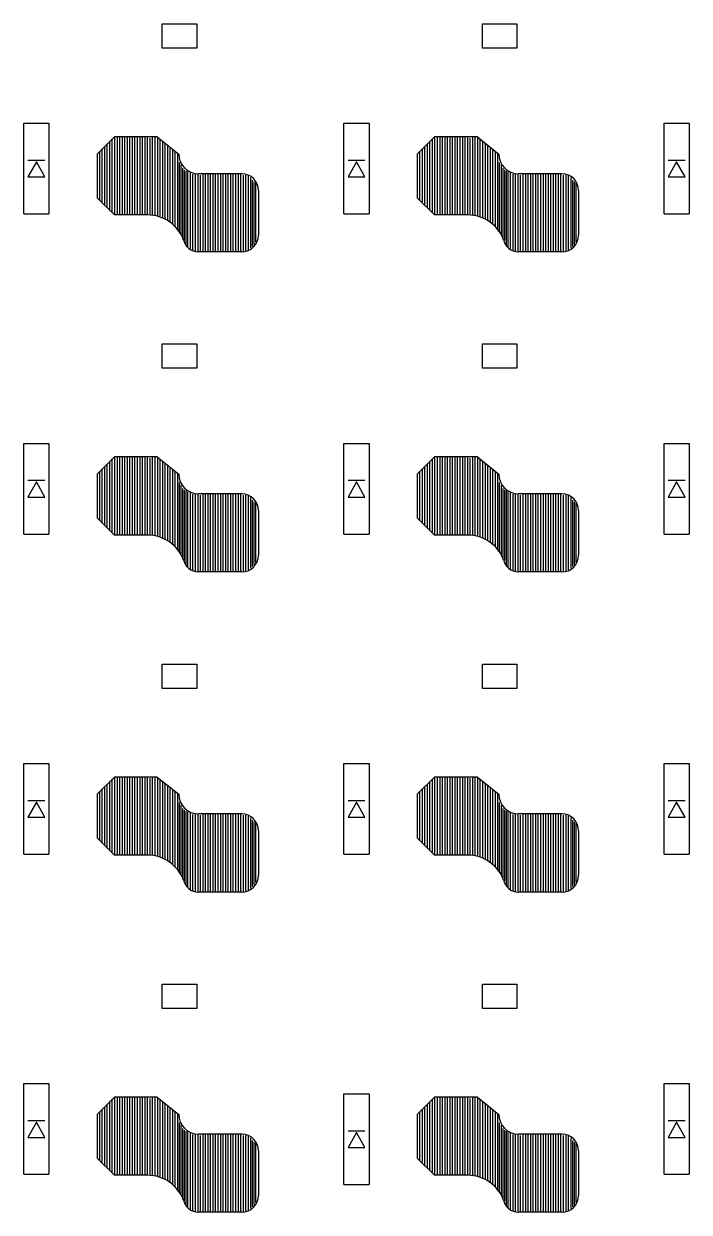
# Model space of a CAD drawing. Extents: x 35 to 239, y -108 to -23.
# Drawn here: x 144.7 to 184.3, y -107.7 to -37 of the extents above; entities that cross this region are included whole.
import ezdxf

# ---------------------------------------------------------------- set-up
doc = ezdxf.new("R2010")
doc.units = 0
doc.layers.add('BLACK', color=7, linetype='CONTINUOUS')

msp = doc.modelspace()

# ---------------------------------------------------------------- linework, layer by layer
at = {"layer": 'BLACK', "linetype": 'CONTINUOUS'}
for p, q in [((152.92, -36.95), (154.97, -36.95)), ((152.92, -38.4), (152.92, -36.95)), ((154.97, -36.95), (154.97, -38.4)), ((171.97, -38.4), (171.97, -36.95)), ((171.97, -36.95), (174.02, -36.95)), ((174.02, -36.95), (174.02, -38.4)), ((154.97, -38.4), (152.92, -38.4)), ((174.02, -38.4), (171.97, -38.4)), ((144.681, -42.8687), (146.181, -42.8687)), ((144.681, -48.2687), (144.681, -42.8687)), ((146.181, -42.8687), (146.181, -48.2687)), ((163.731, -42.8687), (165.231, -42.8687)), ((163.731, -48.2687), (163.731, -42.8687)), ((165.231, -42.8687), (165.231, -48.2687)), ((182.781, -42.8687), (184.281, -42.8687)), ((182.781, -48.2687), (182.781, -42.8687)), ((184.281, -42.8687), (184.281, -48.2687)), ((149.05, -44.7), (150.075, -43.675)), ((149.95, -48.15), (149.95, -43.8)), ((152.625, -43.675), (150.075, -43.675)), ((150.1, -48.3), (150.1, -43.7)), ((150.25, -48.3), (150.25, -43.7)), ((150.4, -48.3), (150.4, -43.7)), ((150.55, -48.3), (150.55, -43.7)), ((150.7, -48.3), (150.7, -43.7)), ((150.85, -48.3), (150.85, -43.7)), ((151, -48.3), (151, -43.7)), ((151.15, -48.3), (151.15, -43.7)), ((151.3, -48.3), (151.3, -43.7)), ((151.45, -48.3), (151.45, -43.7)), ((151.6, -48.3), (151.6, -43.7)), ((151.75, -48.3), (151.75, -43.7)), ((151.9, -48.3), (151.9, -43.7)), ((152.05, -48.3), (152.05, -43.7)), ((152.2, -48.3), (152.2, -43.75)), ((152.35, -48.35), (152.35, -43.7)), ((152.5, -48.35), (152.5, -43.7)), ((152.625, -43.675), (153.9, -44.7)), ((152.65, -48.35), (152.65, -43.75)), ((168.1, -44.7), (169.125, -43.675)), ((169, -48.15), (169, -43.8)), ((171.675, -43.675), (169.125, -43.675)), ((169.15, -48.3), (169.15, -43.7)), ((169.3, -48.3), (169.3, -43.7)), ((169.45, -48.3), (169.45, -43.7)), ((169.6, -48.3), (169.6, -43.7)), ((169.75, -48.3), (169.75, -43.7)), ((169.9, -48.3), (169.9, -43.7)), ((170.05, -48.3), (170.05, -43.7)), ((170.2, -48.3), (170.2, -43.7)), ((170.35, -48.3), (170.35, -43.7)), ((170.5, -48.3), (170.5, -43.7)), ((170.65, -48.3), (170.65, -43.7)), ((170.8, -48.3), (170.8, -43.7)), ((170.95, -48.3), (170.95, -43.7)), ((171.1, -48.3), (171.1, -43.7)), ((171.25, -48.3), (171.25, -43.75)), ((171.4, -48.35), (171.4, -43.7)), ((171.55, -48.35), (171.55, -43.7)), ((171.675, -43.675), (172.95, -44.7)), ((171.7, -48.35), (171.7, -43.75)), ((149.2, -47.45), (149.2, -44.55)), ((149.35, -47.55), (149.35, -44.4)), ((149.5, -47.75), (149.5, -44.25)), ((149.65, -47.9), (149.65, -44.1)), ((149.8, -48.05), (149.8, -43.95)), ((152.8, -48.4), (152.8, -43.85)), ((152.95, -48.5), (152.95, -43.95)), ((153.1, -48.55), (153.1, -44.1)), ((153.25, -48.65), (153.25, -44.2)), ((153.4, -48.75), (153.4, -44.35)), ((153.55, -48.85), (153.55, -44.45)), ((153.7, -49), (153.7, -44.55)), ((168.25, -47.45), (168.25, -44.55)), ((168.4, -47.55), (168.4, -44.4)), ((168.55, -47.75), (168.55, -44.25)), ((168.7, -47.9), (168.7, -44.1)), ((168.85, -48.05), (168.85, -43.95)), ((171.85, -48.4), (171.85, -43.85)), ((172, -48.5), (172, -43.95)), ((172.15, -48.55), (172.15, -44.1)), ((172.3, -48.65), (172.3, -44.2)), ((172.45, -48.75), (172.45, -44.35)), ((172.6, -48.85), (172.6, -44.45)), ((172.75, -49), (172.75, -44.55)), ((144.931, -45.0687), (145.931, -45.0687)), ((145.431, -45.1687), (144.931, -46.0687)), ((145.931, -46.0687), (145.431, -45.1687)), ((149.05, -44.7), (149.05, -47.3)), ((153.85, -49.15), (153.85, -44.7)), ((153.95, -49.35), (153.95, -45.2)), ((163.981, -45.0687), (164.981, -45.0687)), ((164.481, -45.1687), (163.981, -46.0687)), ((164.981, -46.0687), (164.481, -45.1687)), ((168.1, -44.7), (168.1, -47.3)), ((172.9, -49.15), (172.9, -44.7)), ((173, -49.35), (173, -45.2)), ((183.031, -45.0687), (184.031, -45.0687)), ((183.531, -45.1687), (183.031, -46.0687)), ((184.031, -46.0687), (183.531, -45.1687)), ((154.05, -49.5), (154.05, -45.35)), ((154.15, -49.7), (154.15, -45.55)), ((154.25, -49.85), (154.25, -45.65)), ((154.35, -50.1), (154.35, -45.7)), ((154.45, -50.25), (154.45, -45.75)), ((154.6, -50.35), (154.6, -45.8)), ((154.75, -50.45), (154.75, -45.9)), ((154.9, -50.5), (154.9, -45.9)), ((155.05, -50.5), (155.05, -45.9)), ((157.65, -45.875), (155.075, -45.875)), ((155.2, -50.5), (155.2, -45.95)), ((155.35, -50.5), (155.35, -45.9)), ((155.5, -50.5), (155.5, -45.9)), ((155.65, -50.5), (155.65, -45.9)), ((155.8, -50.5), (155.8, -45.9)), ((155.95, -50.5), (155.95, -45.9)), ((156.1, -50.5), (156.1, -45.9)), ((156.25, -50.5), (156.25, -45.9)), ((156.4, -50.5), (156.4, -45.9)), ((156.55, -50.5), (156.55, -45.9)), ((156.7, -50.5), (156.7, -45.9)), ((156.85, -50.5), (156.85, -45.9)), ((157, -50.5), (157, -45.9)), ((157.15, -50.5), (157.15, -45.9)), ((157.3, -50.5), (157.3, -45.9)), ((157.45, -50.5), (157.45, -45.9)), ((157.6, -50.5), (157.6, -45.9)), ((157.75, -50.5), (157.75, -45.95)), ((157.9, -50.45), (157.9, -45.95)), ((173.1, -49.5), (173.1, -45.35)), ((173.2, -49.7), (173.2, -45.55)), ((173.3, -49.85), (173.3, -45.65)), ((173.4, -50.1), (173.4, -45.7)), ((173.5, -50.25), (173.5, -45.75)), ((173.65, -50.35), (173.65, -45.8)), ((173.8, -50.45), (173.8, -45.9)), ((173.95, -50.5), (173.95, -45.9)), ((174.1, -50.5), (174.1, -45.9)), ((176.7, -45.875), (174.125, -45.875)), ((174.25, -50.5), (174.25, -45.95)), ((174.4, -50.5), (174.4, -45.9)), ((174.55, -50.5), (174.55, -45.9)), ((174.7, -50.5), (174.7, -45.9)), ((174.85, -50.5), (174.85, -45.9)), ((175, -50.5), (175, -45.9)), ((175.15, -50.5), (175.15, -45.9)), ((175.3, -50.5), (175.3, -45.9)), ((175.45, -50.5), (175.45, -45.9)), ((175.6, -50.5), (175.6, -45.9)), ((175.75, -50.5), (175.75, -45.9)), ((175.9, -50.5), (175.9, -45.9)), ((176.05, -50.5), (176.05, -45.9)), ((176.2, -50.5), (176.2, -45.9)), ((176.35, -50.5), (176.35, -45.9)), ((176.5, -50.5), (176.5, -45.9)), ((176.65, -50.5), (176.65, -45.9)), ((176.8, -50.5), (176.8, -45.95)), ((176.95, -50.45), (176.95, -45.95)), ((144.931, -46.0687), (145.931, -46.0687)), ((158.05, -50.4), (158.05, -46)), ((158.2, -50.3), (158.2, -46.1)), ((158.3, -50.2), (158.3, -46.25)), ((158.4, -50.1), (158.4, -46.35)), ((158.5, -49.95), (158.5, -46.4)), ((163.981, -46.0687), (164.981, -46.0687)), ((177.1, -50.4), (177.1, -46)), ((177.25, -50.3), (177.25, -46.1)), ((177.35, -50.2), (177.35, -46.25)), ((177.45, -50.1), (177.45, -46.35)), ((177.55, -49.95), (177.55, -46.4)), ((183.031, -46.0687), (184.031, -46.0687)), ((149.05, -47.3), (150.075, -48.325)), ((158.65, -46.875), (158.65, -49.525)), ((168.1, -47.3), (169.125, -48.325)), ((177.7, -46.875), (177.7, -49.525)), ((144.681, -48.2687), (146.181, -48.2687)), ((152.05, -48.325), (150.075, -48.325)), ((163.731, -48.2687), (165.231, -48.2687)), ((171.1, -48.325), (169.125, -48.325)), ((182.781, -48.2687), (184.281, -48.2687)), ((157.65, -50.525), (155.05, -50.525)), ((176.7, -50.525), (174.1, -50.525)), ((152.92, -56), (154.97, -56)), ((152.92, -57.45), (152.92, -56)), ((154.97, -56), (154.97, -57.45)), ((171.97, -57.45), (171.97, -56)), ((171.97, -56), (174.02, -56)), ((174.02, -56), (174.02, -57.45)), ((154.97, -57.45), (152.92, -57.45)), ((174.02, -57.45), (171.97, -57.45)), ((144.681, -61.9187), (146.181, -61.9187)), ((144.681, -67.3187), (144.681, -61.9187)), ((146.181, -61.9187), (146.181, -67.3187)), ((163.731, -67.3187), (163.731, -61.9187)), ((163.731, -61.9187), (165.231, -61.9187)), ((165.231, -61.9187), (165.231, -67.3187)), ((182.781, -61.9187), (184.281, -61.9187)), ((182.781, -67.3187), (182.781, -61.9187)), ((184.281, -61.9187), (184.281, -67.3187)), ((149.05, -63.75), (150.075, -62.725)), ((149.95, -67.2), (149.95, -62.85)), ((152.625, -62.725), (150.075, -62.725)), ((150.1, -67.35), (150.1, -62.75)), ((150.25, -67.35), (150.25, -62.75)), ((150.4, -67.35), (150.4, -62.75)), ((150.55, -67.35), (150.55, -62.75)), ((150.7, -67.35), (150.7, -62.75)), ((150.85, -67.35), (150.85, -62.75)), ((151, -67.35), (151, -62.75)), ((151.15, -67.35), (151.15, -62.75)), ((151.3, -67.35), (151.3, -62.75)), ((151.45, -67.35), (151.45, -62.75)), ((151.6, -67.35), (151.6, -62.75)), ((151.75, -67.35), (151.75, -62.75)), ((151.9, -67.35), (151.9, -62.75)), ((152.05, -67.35), (152.05, -62.75)), ((152.2, -67.35), (152.2, -62.8)), ((152.35, -67.4), (152.35, -62.75)), ((152.5, -67.4), (152.5, -62.75)), ((152.625, -62.725), (153.9, -63.75)), ((152.65, -67.4), (152.65, -62.8)), ((152.8, -67.45), (152.8, -62.9)), ((168.1, -63.75), (169.125, -62.725)), ((169, -67.2), (169, -62.85)), ((171.675, -62.725), (169.125, -62.725)), ((169.15, -67.35), (169.15, -62.75)), ((169.3, -67.35), (169.3, -62.75)), ((169.45, -67.35), (169.45, -62.75)), ((169.6, -67.35), (169.6, -62.75)), ((169.75, -67.35), (169.75, -62.75)), ((169.9, -67.35), (169.9, -62.75)), ((170.05, -67.35), (170.05, -62.75)), ((170.2, -67.35), (170.2, -62.75)), ((170.35, -67.35), (170.35, -62.75)), ((170.5, -67.35), (170.5, -62.75)), ((170.65, -67.35), (170.65, -62.75)), ((170.8, -67.35), (170.8, -62.75)), ((170.95, -67.35), (170.95, -62.75)), ((171.1, -67.35), (171.1, -62.75)), ((171.25, -67.35), (171.25, -62.8)), ((171.4, -67.4), (171.4, -62.75)), ((171.55, -67.4), (171.55, -62.75)), ((171.675, -62.725), (172.95, -63.75)), ((171.7, -67.4), (171.7, -62.8)), ((171.85, -67.45), (171.85, -62.9)), ((149.2, -66.5), (149.2, -63.6)), ((149.35, -66.6), (149.35, -63.45)), ((149.5, -66.8), (149.5, -63.3)), ((149.65, -66.95), (149.65, -63.15)), ((149.8, -67.1), (149.8, -63)), ((152.95, -67.55), (152.95, -63)), ((153.1, -67.6), (153.1, -63.15)), ((153.25, -67.7), (153.25, -63.25)), ((153.4, -67.8), (153.4, -63.4)), ((153.55, -67.9), (153.55, -63.5)), ((153.7, -68.05), (153.7, -63.6)), ((168.25, -66.5), (168.25, -63.6)), ((168.4, -66.6), (168.4, -63.45)), ((168.55, -66.8), (168.55, -63.3)), ((168.7, -66.95), (168.7, -63.15)), ((168.85, -67.1), (168.85, -63)), ((172, -67.55), (172, -63)), ((172.15, -67.6), (172.15, -63.15)), ((172.3, -67.7), (172.3, -63.25)), ((172.45, -67.8), (172.45, -63.4)), ((172.6, -67.9), (172.6, -63.5)), ((172.75, -68.05), (172.75, -63.6)), ((144.931, -64.1187), (145.931, -64.1187)), ((145.431, -64.2187), (144.931, -65.1187)), ((145.931, -65.1187), (145.431, -64.2187)), ((149.05, -63.75), (149.05, -66.35)), ((153.85, -68.2), (153.85, -63.75)), ((153.95, -68.4), (153.95, -64.25)), ((163.981, -64.1187), (164.981, -64.1187)), ((164.481, -64.2187), (163.981, -65.1187)), ((164.981, -65.1187), (164.481, -64.2187)), ((168.1, -63.75), (168.1, -66.35)), ((172.9, -68.2), (172.9, -63.75)), ((173, -68.4), (173, -64.25)), ((183.031, -64.1187), (184.031, -64.1187)), ((183.531, -64.2187), (183.031, -65.1187)), ((184.031, -65.1187), (183.531, -64.2187)), ((154.05, -68.55), (154.05, -64.4)), ((154.15, -68.75), (154.15, -64.6)), ((154.25, -68.9), (154.25, -64.7)), ((154.35, -69.15), (154.35, -64.75)), ((154.45, -69.3), (154.45, -64.8)), ((154.6, -69.4), (154.6, -64.85)), ((154.75, -69.5), (154.75, -64.95)), ((154.9, -69.55), (154.9, -64.95)), ((155.05, -69.55), (155.05, -64.95)), ((157.65, -64.925), (155.075, -64.925)), ((155.2, -69.55), (155.2, -65)), ((155.35, -69.55), (155.35, -64.95)), ((155.5, -69.55), (155.5, -64.95)), ((155.65, -69.55), (155.65, -64.95)), ((155.8, -69.55), (155.8, -64.95)), ((155.95, -69.55), (155.95, -64.95)), ((156.1, -69.55), (156.1, -64.95)), ((156.25, -69.55), (156.25, -64.95)), ((156.4, -69.55), (156.4, -64.95)), ((156.55, -69.55), (156.55, -64.95)), ((156.7, -69.55), (156.7, -64.95)), ((156.85, -69.55), (156.85, -64.95)), ((157, -69.55), (157, -64.95)), ((157.15, -69.55), (157.15, -64.95)), ((157.3, -69.55), (157.3, -64.95)), ((157.45, -69.55), (157.45, -64.95)), ((157.6, -69.55), (157.6, -64.95)), ((157.75, -69.55), (157.75, -65)), ((157.9, -69.5), (157.9, -65)), ((158.05, -69.45), (158.05, -65.05)), ((173.1, -68.55), (173.1, -64.4)), ((173.2, -68.75), (173.2, -64.6)), ((173.3, -68.9), (173.3, -64.7)), ((173.4, -69.15), (173.4, -64.75)), ((173.5, -69.3), (173.5, -64.8)), ((173.65, -69.4), (173.65, -64.85)), ((173.8, -69.5), (173.8, -64.95)), ((173.95, -69.55), (173.95, -64.95)), ((174.1, -69.55), (174.1, -64.95)), ((176.7, -64.925), (174.125, -64.925)), ((174.25, -69.55), (174.25, -65)), ((174.4, -69.55), (174.4, -64.95)), ((174.55, -69.55), (174.55, -64.95)), ((174.7, -69.55), (174.7, -64.95)), ((174.85, -69.55), (174.85, -64.95)), ((175, -69.55), (175, -64.95)), ((175.15, -69.55), (175.15, -64.95)), ((175.3, -69.55), (175.3, -64.95)), ((175.45, -69.55), (175.45, -64.95)), ((175.6, -69.55), (175.6, -64.95)), ((175.75, -69.55), (175.75, -64.95)), ((175.9, -69.55), (175.9, -64.95)), ((176.05, -69.55), (176.05, -64.95)), ((176.2, -69.55), (176.2, -64.95)), ((176.35, -69.55), (176.35, -64.95)), ((176.5, -69.55), (176.5, -64.95)), ((176.65, -69.55), (176.65, -64.95)), ((176.8, -69.55), (176.8, -65)), ((176.95, -69.5), (176.95, -65)), ((177.1, -69.45), (177.1, -65.05)), ((144.931, -65.1187), (145.931, -65.1187)), ((158.2, -69.35), (158.2, -65.15)), ((158.3, -69.25), (158.3, -65.3)), ((158.4, -69.15), (158.4, -65.4)), ((158.5, -69), (158.5, -65.45)), ((163.981, -65.1187), (164.981, -65.1187)), ((177.25, -69.35), (177.25, -65.15)), ((177.35, -69.25), (177.35, -65.3)), ((177.45, -69.15), (177.45, -65.4)), ((177.55, -69), (177.55, -65.45)), ((183.031, -65.1187), (184.031, -65.1187)), ((149.05, -66.35), (150.075, -67.375)), ((158.65, -65.925), (158.65, -68.575)), ((168.1, -66.35), (169.125, -67.375)), ((177.7, -65.925), (177.7, -68.575)), ((144.681, -67.3187), (146.181, -67.3187)), ((152.05, -67.375), (150.075, -67.375)), ((163.731, -67.3187), (165.231, -67.3187)), ((171.1, -67.375), (169.125, -67.375)), ((182.781, -67.3187), (184.281, -67.3187)), ((157.65, -69.575), (155.05, -69.575)), ((176.7, -69.575), (174.1, -69.575)), ((152.92, -75.05), (154.97, -75.05)), ((152.92, -76.5), (152.92, -75.05)), ((154.97, -75.05), (154.97, -76.5)), ((171.97, -76.5), (171.97, -75.05)), ((171.97, -75.05), (174.02, -75.05)), ((174.02, -75.05), (174.02, -76.5)), ((154.97, -76.5), (152.92, -76.5)), ((174.02, -76.5), (171.97, -76.5)), ((144.681, -86.3687), (144.681, -80.9687)), ((144.681, -80.9687), (146.181, -80.9687)), ((146.181, -80.9687), (146.181, -86.3687)), ((163.731, -80.9687), (165.231, -80.9687)), ((163.731, -86.3687), (163.731, -80.9687)), ((165.231, -80.9687), (165.231, -86.3687)), ((182.781, -86.3687), (182.781, -80.9687)), ((182.781, -80.9687), (184.281, -80.9687)), ((184.281, -80.9687), (184.281, -86.3687)), ((149.05, -82.8), (150.075, -81.775)), ((149.95, -86.25), (149.95, -81.9)), ((152.625, -81.775), (150.075, -81.775)), ((150.1, -86.4), (150.1, -81.8)), ((150.25, -86.4), (150.25, -81.8)), ((150.4, -86.4), (150.4, -81.8)), ((150.55, -86.4), (150.55, -81.8)), ((150.7, -86.4), (150.7, -81.8)), ((150.85, -86.4), (150.85, -81.8)), ((151, -86.4), (151, -81.8)), ((151.15, -86.4), (151.15, -81.8)), ((151.3, -86.4), (151.3, -81.8)), ((151.45, -86.4), (151.45, -81.8)), ((151.6, -86.4), (151.6, -81.8)), ((151.75, -86.4), (151.75, -81.8)), ((151.9, -86.4), (151.9, -81.8)), ((152.05, -86.4), (152.05, -81.8)), ((152.2, -86.4), (152.2, -81.85)), ((152.35, -86.45), (152.35, -81.8)), ((152.5, -86.45), (152.5, -81.8)), ((152.625, -81.775), (153.9, -82.8)), ((152.65, -86.45), (152.65, -81.85)), ((152.8, -86.5), (152.8, -81.95)), ((168.1, -82.8), (169.125, -81.775)), ((169, -86.25), (169, -81.9)), ((171.675, -81.775), (169.125, -81.775)), ((169.15, -86.4), (169.15, -81.8)), ((169.3, -86.4), (169.3, -81.8)), ((169.45, -86.4), (169.45, -81.8)), ((169.6, -86.4), (169.6, -81.8)), ((169.75, -86.4), (169.75, -81.8)), ((169.9, -86.4), (169.9, -81.8)), ((170.05, -86.4), (170.05, -81.8)), ((170.2, -86.4), (170.2, -81.8)), ((170.35, -86.4), (170.35, -81.8)), ((170.5, -86.4), (170.5, -81.8)), ((170.65, -86.4), (170.65, -81.8)), ((170.8, -86.4), (170.8, -81.8)), ((170.95, -86.4), (170.95, -81.8)), ((171.1, -86.4), (171.1, -81.8)), ((171.25, -86.4), (171.25, -81.85)), ((171.4, -86.45), (171.4, -81.8)), ((171.55, -86.45), (171.55, -81.8)), ((171.675, -81.775), (172.95, -82.8)), ((171.7, -86.45), (171.7, -81.85)), ((171.85, -86.5), (171.85, -81.95)), ((149.2, -85.55), (149.2, -82.65)), ((149.35, -85.65), (149.35, -82.5)), ((149.5, -85.85), (149.5, -82.35)), ((149.65, -86), (149.65, -82.2)), ((149.8, -86.15), (149.8, -82.05)), ((152.95, -86.6), (152.95, -82.05)), ((153.1, -86.65), (153.1, -82.2)), ((153.25, -86.75), (153.25, -82.3)), ((153.4, -86.85), (153.4, -82.45)), ((153.55, -86.95), (153.55, -82.55)), ((153.7, -87.1), (153.7, -82.65)), ((168.25, -85.55), (168.25, -82.65)), ((168.4, -85.65), (168.4, -82.5)), ((168.55, -85.85), (168.55, -82.35)), ((168.7, -86), (168.7, -82.2)), ((168.85, -86.15), (168.85, -82.05)), ((172, -86.6), (172, -82.05)), ((172.15, -86.65), (172.15, -82.2)), ((172.3, -86.75), (172.3, -82.3)), ((172.45, -86.85), (172.45, -82.45)), ((172.6, -86.95), (172.6, -82.55)), ((172.75, -87.1), (172.75, -82.65)), ((144.931, -83.1687), (145.931, -83.1687)), ((145.431, -83.2687), (144.931, -84.1687)), ((145.931, -84.1687), (145.431, -83.2687)), ((149.05, -82.8), (149.05, -85.4)), ((153.85, -87.25), (153.85, -82.8)), ((153.95, -87.45), (153.95, -83.3)), ((154.05, -87.6), (154.05, -83.45)), ((163.981, -83.1687), (164.981, -83.1687)), ((164.481, -83.2687), (163.981, -84.1687)), ((164.981, -84.1687), (164.481, -83.2687)), ((168.1, -82.8), (168.1, -85.4)), ((172.9, -87.25), (172.9, -82.8)), ((173, -87.45), (173, -83.3)), ((173.1, -87.6), (173.1, -83.45)), ((183.031, -83.1687), (184.031, -83.1687)), ((183.531, -83.2687), (183.031, -84.1687)), ((184.031, -84.1687), (183.531, -83.2687)), ((154.15, -87.8), (154.15, -83.65)), ((154.25, -87.95), (154.25, -83.75)), ((154.35, -88.2), (154.35, -83.8)), ((154.45, -88.35), (154.45, -83.85)), ((154.6, -88.45), (154.6, -83.9)), ((154.75, -88.55), (154.75, -84)), ((154.9, -88.6), (154.9, -84)), ((155.05, -88.6), (155.05, -84)), ((157.65, -83.975), (155.075, -83.975)), ((155.2, -88.6), (155.2, -84.05)), ((155.35, -88.6), (155.35, -84)), ((155.5, -88.6), (155.5, -84)), ((155.65, -88.6), (155.65, -84)), ((155.8, -88.6), (155.8, -84)), ((155.95, -88.6), (155.95, -84)), ((156.1, -88.6), (156.1, -84)), ((156.25, -88.6), (156.25, -84)), ((156.4, -88.6), (156.4, -84)), ((156.55, -88.6), (156.55, -84)), ((156.7, -88.6), (156.7, -84)), ((156.85, -88.6), (156.85, -84)), ((157, -88.6), (157, -84)), ((157.15, -88.6), (157.15, -84)), ((157.3, -88.6), (157.3, -84)), ((157.45, -88.6), (157.45, -84)), ((157.6, -88.6), (157.6, -84)), ((157.75, -88.6), (157.75, -84.05)), ((157.9, -88.55), (157.9, -84.05)), ((158.05, -88.5), (158.05, -84.1)), ((173.2, -87.8), (173.2, -83.65)), ((173.3, -87.95), (173.3, -83.75)), ((173.4, -88.2), (173.4, -83.8)), ((173.5, -88.35), (173.5, -83.85)), ((173.65, -88.45), (173.65, -83.9)), ((173.8, -88.55), (173.8, -84)), ((173.95, -88.6), (173.95, -84)), ((174.1, -88.6), (174.1, -84)), ((176.7, -83.975), (174.125, -83.975)), ((174.25, -88.6), (174.25, -84.05)), ((174.4, -88.6), (174.4, -84)), ((174.55, -88.6), (174.55, -84)), ((174.7, -88.6), (174.7, -84)), ((174.85, -88.6), (174.85, -84)), ((175, -88.6), (175, -84)), ((175.15, -88.6), (175.15, -84)), ((175.3, -88.6), (175.3, -84)), ((175.45, -88.6), (175.45, -84)), ((175.6, -88.6), (175.6, -84)), ((175.75, -88.6), (175.75, -84)), ((175.9, -88.6), (175.9, -84)), ((176.05, -88.6), (176.05, -84)), ((176.2, -88.6), (176.2, -84)), ((176.35, -88.6), (176.35, -84)), ((176.5, -88.6), (176.5, -84)), ((176.65, -88.6), (176.65, -84)), ((176.8, -88.6), (176.8, -84.05)), ((176.95, -88.55), (176.95, -84.05)), ((177.1, -88.5), (177.1, -84.1)), ((144.931, -84.1687), (145.931, -84.1687)), ((158.2, -88.4), (158.2, -84.2)), ((158.3, -88.3), (158.3, -84.35)), ((158.4, -88.2), (158.4, -84.45)), ((158.5, -88.05), (158.5, -84.5)), ((163.981, -84.1687), (164.981, -84.1687)), ((177.25, -88.4), (177.25, -84.2)), ((177.35, -88.3), (177.35, -84.35)), ((177.45, -88.2), (177.45, -84.45)), ((177.55, -88.05), (177.55, -84.5)), ((183.031, -84.1687), (184.031, -84.1687)), ((149.05, -85.4), (150.075, -86.425)), ((158.65, -84.975), (158.65, -87.625)), ((168.1, -85.4), (169.125, -86.425)), ((177.7, -84.975), (177.7, -87.625)), ((144.681, -86.3687), (146.181, -86.3687)), ((152.05, -86.425), (150.075, -86.425)), ((163.731, -86.3687), (165.231, -86.3687)), ((171.1, -86.425), (169.125, -86.425)), ((182.781, -86.3687), (184.281, -86.3687)), ((157.65, -88.625), (155.05, -88.625)), ((176.7, -88.625), (174.1, -88.625)), ((152.92, -95.55), (152.92, -94.1)), ((152.92, -94.1), (154.97, -94.1)), ((154.97, -94.1), (154.97, -95.55)), ((171.97, -94.1), (174.02, -94.1)), ((171.97, -95.55), (171.97, -94.1)), ((174.02, -94.1), (174.02, -95.55)), ((154.97, -95.55), (152.92, -95.55)), ((174.02, -95.55), (171.97, -95.55)), ((144.681, -105.419), (144.681, -100.019)), ((144.681, -100.019), (146.181, -100.019)), ((146.181, -100.019), (146.181, -105.419)), ((182.781, -105.419), (182.781, -100.019)), ((182.781, -100.019), (184.281, -100.019)), ((184.281, -100.019), (184.281, -105.419)), ((149.05, -101.85), (150.075, -100.825)), ((149.8, -105.2), (149.8, -101.1)), ((149.95, -105.3), (149.95, -100.95)), ((152.625, -100.825), (150.075, -100.825)), ((150.1, -105.45), (150.1, -100.85)), ((150.25, -105.45), (150.25, -100.85)), ((150.4, -105.45), (150.4, -100.85)), ((150.55, -105.45), (150.55, -100.85)), ((150.7, -105.45), (150.7, -100.85)), ((150.85, -105.45), (150.85, -100.85)), ((151, -105.45), (151, -100.85)), ((151.15, -105.45), (151.15, -100.85)), ((151.3, -105.45), (151.3, -100.85)), ((151.45, -105.45), (151.45, -100.85)), ((151.6, -105.45), (151.6, -100.85)), ((151.75, -105.45), (151.75, -100.85)), ((151.9, -105.45), (151.9, -100.85)), ((152.05, -105.45), (152.05, -100.85)), ((152.2, -105.45), (152.2, -100.9)), ((152.35, -105.5), (152.35, -100.85)), ((152.5, -105.5), (152.5, -100.85)), ((152.625, -100.825), (153.9, -101.85)), ((152.65, -105.5), (152.65, -100.9)), ((152.8, -105.55), (152.8, -101)), ((152.95, -105.65), (152.95, -101.1)), ((163.731, -106.025), (163.731, -100.625)), ((163.731, -100.625), (165.231, -100.625)), ((165.231, -100.625), (165.231, -106.025)), ((168.1, -101.85), (169.125, -100.825)), ((168.85, -105.2), (168.85, -101.1)), ((169, -105.3), (169, -100.95)), ((171.675, -100.825), (169.125, -100.825)), ((169.15, -105.45), (169.15, -100.85)), ((169.3, -105.45), (169.3, -100.85)), ((169.45, -105.45), (169.45, -100.85)), ((169.6, -105.45), (169.6, -100.85)), ((169.75, -105.45), (169.75, -100.85)), ((169.9, -105.45), (169.9, -100.85)), ((170.05, -105.45), (170.05, -100.85)), ((170.2, -105.45), (170.2, -100.85)), ((170.35, -105.45), (170.35, -100.85)), ((170.5, -105.45), (170.5, -100.85)), ((170.65, -105.45), (170.65, -100.85)), ((170.8, -105.45), (170.8, -100.85)), ((170.95, -105.45), (170.95, -100.85)), ((171.1, -105.45), (171.1, -100.85)), ((171.25, -105.45), (171.25, -100.9)), ((171.4, -105.5), (171.4, -100.85)), ((171.55, -105.5), (171.55, -100.85)), ((171.675, -100.825), (172.95, -101.85)), ((171.7, -105.5), (171.7, -100.9)), ((171.85, -105.55), (171.85, -101)), ((172, -105.65), (172, -101.1)), ((149.2, -104.6), (149.2, -101.7)), ((149.35, -104.7), (149.35, -101.55)), ((149.5, -104.9), (149.5, -101.4)), ((149.65, -105.05), (149.65, -101.25)), ((153.1, -105.7), (153.1, -101.25)), ((153.25, -105.8), (153.25, -101.35)), ((153.4, -105.9), (153.4, -101.5)), ((153.55, -106), (153.55, -101.6)), ((153.7, -106.15), (153.7, -101.7)), ((168.25, -104.6), (168.25, -101.7)), ((168.4, -104.7), (168.4, -101.55)), ((168.55, -104.9), (168.55, -101.4)), ((168.7, -105.05), (168.7, -101.25)), ((172.15, -105.7), (172.15, -101.25)), ((172.3, -105.8), (172.3, -101.35)), ((172.45, -105.9), (172.45, -101.5)), ((172.6, -106), (172.6, -101.6)), ((172.75, -106.15), (172.75, -101.7)), ((144.931, -102.219), (145.931, -102.219)), ((145.431, -102.319), (144.931, -103.219)), ((145.931, -103.219), (145.431, -102.319)), ((149.05, -101.85), (149.05, -104.45)), ((153.85, -106.3), (153.85, -101.85)), ((153.95, -106.5), (153.95, -102.35)), ((154.05, -106.65), (154.05, -102.5)), ((168.1, -101.85), (168.1, -104.45)), ((172.9, -106.3), (172.9, -101.85)), ((173, -106.5), (173, -102.35)), ((173.1, -106.65), (173.1, -102.5)), ((183.031, -102.219), (184.031, -102.219)), ((183.531, -102.319), (183.031, -103.219)), ((184.031, -103.219), (183.531, -102.319)), ((144.931, -103.219), (145.931, -103.219)), ((154.15, -106.85), (154.15, -102.7)), ((154.25, -107), (154.25, -102.8)), ((154.35, -107.25), (154.35, -102.85)), ((154.45, -107.4), (154.45, -102.9)), ((154.6, -107.5), (154.6, -102.95)), ((154.75, -107.6), (154.75, -103.05)), ((154.9, -107.65), (154.9, -103.05)), ((155.05, -107.65), (155.05, -103.05)), ((157.65, -103.025), (155.075, -103.025)), ((155.2, -107.65), (155.2, -103.1)), ((155.35, -107.65), (155.35, -103.05)), ((155.5, -107.65), (155.5, -103.05)), ((155.65, -107.65), (155.65, -103.05)), ((155.8, -107.65), (155.8, -103.05)), ((155.95, -107.65), (155.95, -103.05)), ((156.1, -107.65), (156.1, -103.05)), ((156.25, -107.65), (156.25, -103.05)), ((156.4, -107.65), (156.4, -103.05)), ((156.55, -107.65), (156.55, -103.05)), ((156.7, -107.65), (156.7, -103.05)), ((156.85, -107.65), (156.85, -103.05)), ((157, -107.65), (157, -103.05)), ((157.15, -107.65), (157.15, -103.05)), ((157.3, -107.65), (157.3, -103.05)), ((157.45, -107.65), (157.45, -103.05)), ((157.6, -107.65), (157.6, -103.05)), ((157.75, -107.65), (157.75, -103.1)), ((157.9, -107.6), (157.9, -103.1)), ((158.05, -107.55), (158.05, -103.15)), ((158.2, -107.45), (158.2, -103.25)), ((163.981, -102.825), (164.981, -102.825)), ((164.481, -102.925), (163.981, -103.825)), ((164.981, -103.825), (164.481, -102.925)), ((173.2, -106.85), (173.2, -102.7)), ((173.3, -107), (173.3, -102.8)), ((173.4, -107.25), (173.4, -102.85)), ((173.5, -107.4), (173.5, -102.9)), ((173.65, -107.5), (173.65, -102.95)), ((173.8, -107.6), (173.8, -103.05)), ((173.95, -107.65), (173.95, -103.05)), ((174.1, -107.65), (174.1, -103.05)), ((176.7, -103.025), (174.125, -103.025)), ((174.25, -107.65), (174.25, -103.1)), ((174.4, -107.65), (174.4, -103.05)), ((174.55, -107.65), (174.55, -103.05)), ((174.7, -107.65), (174.7, -103.05)), ((174.85, -107.65), (174.85, -103.05)), ((175, -107.65), (175, -103.05)), ((175.15, -107.65), (175.15, -103.05)), ((175.3, -107.65), (175.3, -103.05)), ((175.45, -107.65), (175.45, -103.05)), ((175.6, -107.65), (175.6, -103.05)), ((175.75, -107.65), (175.75, -103.05)), ((175.9, -107.65), (175.9, -103.05)), ((176.05, -107.65), (176.05, -103.05)), ((176.2, -107.65), (176.2, -103.05)), ((176.35, -107.65), (176.35, -103.05)), ((176.5, -107.65), (176.5, -103.05)), ((176.65, -107.65), (176.65, -103.05)), ((176.8, -107.65), (176.8, -103.1)), ((176.95, -107.6), (176.95, -103.1)), ((177.1, -107.55), (177.1, -103.15)), ((177.25, -107.45), (177.25, -103.25)), ((183.031, -103.219), (184.031, -103.219)), ((158.3, -107.35), (158.3, -103.4)), ((158.4, -107.25), (158.4, -103.5)), ((158.5, -107.1), (158.5, -103.55)), ((163.981, -103.825), (164.981, -103.825)), ((177.35, -107.35), (177.35, -103.4)), ((177.45, -107.25), (177.45, -103.5)), ((177.55, -107.1), (177.55, -103.55)), ((149.05, -104.45), (150.075, -105.475)), ((158.65, -104.025), (158.65, -106.675)), ((168.1, -104.45), (169.125, -105.475)), ((177.7, -104.025), (177.7, -106.675)), ((144.681, -105.419), (146.181, -105.419)), ((152.05, -105.475), (150.075, -105.475)), ((163.731, -106.025), (165.231, -106.025)), ((171.1, -105.475), (169.125, -105.475)), ((182.781, -105.419), (184.281, -105.419)), ((157.65, -107.675), (155.05, -107.675)), ((176.7, -107.675), (174.1, -107.675))]:
    msp.add_line(p, q, dxfattribs=at)
at = {"layer": 'BLACK'}
for centre, radius, start, end in [((155.075, -44.7), 1.175, -180, -90), ((174.125, -44.7), 1.175, -180, -90), ((157.65, -46.875), 1, 0, 90), ((176.7, -46.875), 1, 0, 90), ((152.05, -50.6), 2.275, 20, 90), ((171.1, -50.6), 2.275, 20, 90), ((155.088, -49.5969), 0.9277, -165.964, -92.3968), ((157.65, -49.525), 1, -90, 0), ((174.138, -49.5969), 0.9277, -165.964, -92.3968), ((176.7, -49.525), 1, -90, 0), ((155.075, -63.75), 1.175, -180, -90), ((174.125, -63.75), 1.175, -180, -90), ((157.65, -65.925), 1, 0, 90), ((176.7, -65.925), 1, 0, 90), ((152.05, -69.65), 2.275, 20, 90), ((171.1, -69.65), 2.275, 20, 90), ((157.65, -68.575), 1, -90, 0), ((176.7, -68.575), 1, -90, 0), ((155.088, -68.6469), 0.9277, -165.964, -92.3968), ((174.138, -68.6469), 0.9277, -165.964, -92.3968), ((155.075, -82.8), 1.175, -180, -90), ((174.125, -82.8), 1.175, -180, -90), ((157.65, -84.975), 1, 0, 90), ((176.7, -84.975), 1, 0, 90), ((152.05, -88.7), 2.275, 20, 90), ((171.1, -88.7), 2.275, 20, 90), ((157.65, -87.625), 1, -90, 0), ((176.7, -87.625), 1, -90, 0), ((155.088, -87.6969), 0.9277, -165.964, -92.3968), ((174.138, -87.6969), 0.9277, -165.964, -92.3968), ((155.075, -101.85), 1.175, -180, -90), ((174.125, -101.85), 1.175, -180, -90), ((157.65, -104.025), 1, 0, 90), ((176.7, -104.025), 1, 0, 90), ((152.05, -107.75), 2.275, 20, 90), ((171.1, -107.75), 2.275, 20, 90), ((157.65, -106.675), 1, -90, 0), ((176.7, -106.675), 1, -90, 0), ((155.088, -106.747), 0.9277, -165.964, -92.3968), ((174.138, -106.747), 0.9277, -165.964, -92.3968)]:
    msp.add_arc(centre, radius, start, end, dxfattribs=at)

doc.saveas('drawing.dxf')
